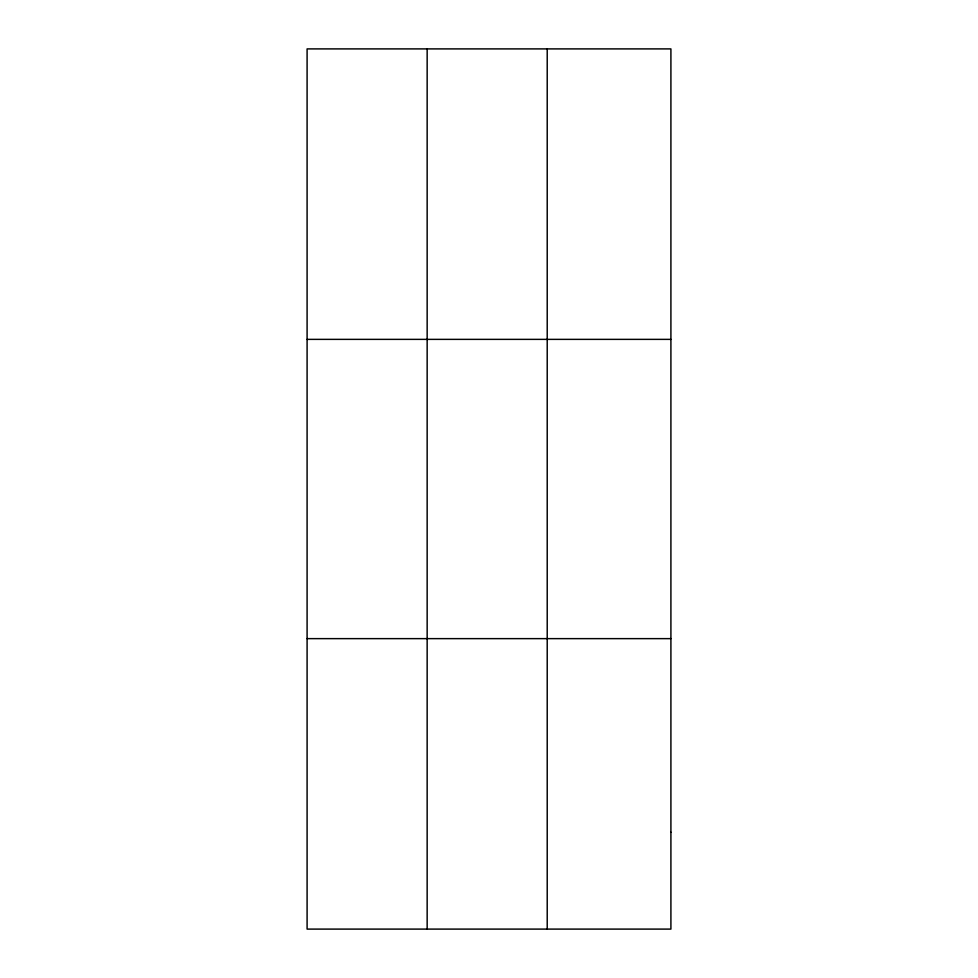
<?xml version="1.0" encoding="UTF-8"?>
<svg xmlns="http://www.w3.org/2000/svg" width="978" height="978" viewBox="0 0 978 978"><rect width="100%" height="100%" fill="white"/><g stroke="black" fill="none" stroke-linecap="round" stroke-linejoin="round"><path stroke-width="1.47" d="M427.154 48.9L427.154 929.1M547.215 48.9L547.215 929.1M307.092 339.366L670.908 339.366M307.092 638.634L670.908 638.634M670.908 832.278L670.908 929.1L307.092 929.1L307.092 48.9L670.908 48.9L670.908 832.278"/></g></svg>
